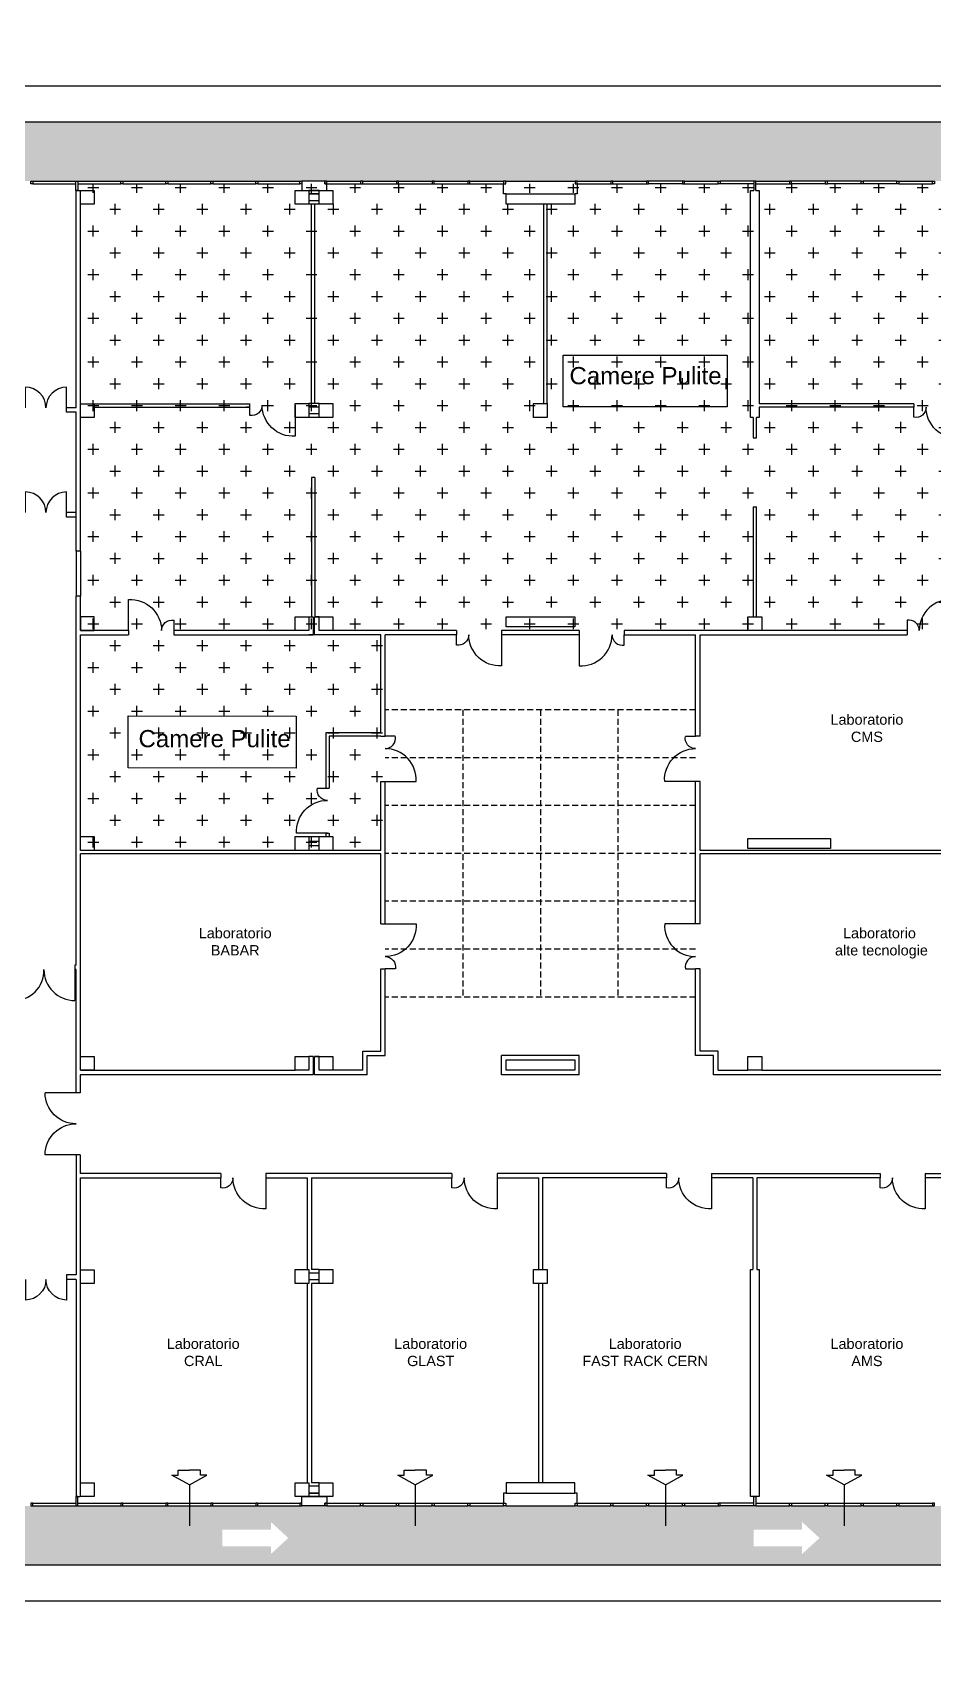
# Model space of a CAD drawing. Header units: millimetres. Extents: x 1226 to 2351, y 468 to 940.
# Drawn here: x 1615.6 to 1877.8, y 467.9 to 939.9 of the extents above; entities that cross this region are included whole.
import ezdxf

# ---------------------------------------------------------------- set-up
doc = ezdxf.new("R2010")
doc.units = ezdxf.units.MM
doc.linetypes.add('CONTINUA', pattern=[0])
doc.linetypes.add('HIDDEN', pattern=[0.375, 0.25, -0.125])
for name, color, linetype in [('PROIEZIONI', 4, 'CONTINUA'), ('RETINI', 8, 'Continuous'), ('SEZIONI', 7, 'Continuous'), ('TESTO', 7, 'Continuous')]:
    doc.layers.add(name, color=color, linetype=linetype)
doc.styles.add('Arial', font='Arial.ttf')

# ---------------------------------------------------------------- blocks, each defined once
blk = doc.blocks.new('PORTA9030')
at = {"ltscale": 0.5}
for p, q in [((29.4, 131.3), (0, 131.3)), ((0, 0), (89.8, 0))]:
    blk.add_line(p, q, dxfattribs=at)
for centre, radius, start, end in [((0, 125.6), 30, 270, 10.8434), ((0, 5.6), 90, 356.4047, 90)]:
    blk.add_arc(centre, radius, start, end, dxfattribs=at)
blk = doc.blocks.new('ED003', base_point=(0.838, 5.982))
for p, q in [((0.838, 5.982), (0.838, 6.482)), ((1.838, 5.982), (1.838, 6.482))]:
    blk.add_line(p, q)
for centre, start, end in [((0.838, 5.982), 0, 90), ((1.838, 5.982), 90, 180)]:
    blk.add_arc(centre, 0.5, start, end)
blk = doc.blocks.new('ED012', base_point=(10.392, 7.794))
for p, q in [((10.391, 8.081), (9.881, 7.803)), ((10.391, 8.081), (10.901, 7.803)), ((9.881, 7.803), (10.068, 7.803)), ((10.068, 7.803), (10.068, 7.657)), ((10.068, 7.657), (10.391, 7.657)), ((10.714, 7.657), (10.391, 7.657)), ((10.901, 7.803), (10.714, 7.803)), ((10.714, 7.803), (10.714, 7.657))]:
    blk.add_line(p, q)

msp = doc.modelspace()

# ---------------------------------------------------------------- hatches: boundary and pattern name
at = {"layer": 'RETINI'}
h = msp.add_hatch(dxfattribs=at)
h.set_pattern_fill('AR-HBONE', color=256, scale=0.05)
h.set_pattern_definition([(45, (-292328.8126, 420394.8556), (7e-16, 7.184204897), [15.24, -5.08]), (135, (-292325.2205, 420398.4477), (7e-16, 7.184204897), [15.24, -5.08])])
h.paths.add_polyline_path([(2295.57, 907.54), (2296.58, 907.54), (2296.58, 908.85), (2298.53, 905.28), (2298.53, 913.89), (2320.53, 913.89), (2333.5, 896.66), (2334.02, 896.66), (2334.02, 893.9), (2334.02, 889.9), (2334.02, 517.89), (2334.02, 513.89), (2334.02, 511.12), (2331.53, 511.12), (2331.53, 508.51), (2320.53, 493.89), (2322.03, 493.89), (2331.53, 506.51), (2331.53, 493.89), (2320.53, 493.89), (2298.53, 493.89), (2298.53, 502.51), (2296.58, 498.94), (2296.58, 500.24), (2295.57, 500.24), (2295.57, 502.51), (2295.57, 504.77), (2295.59, 511.12), (2290.72, 511.12), (2290.12, 511.12), (2280.32, 511.12), (2279.72, 511.12), (2269.92, 511.12), (2269.32, 511.12), (2259.52, 511.12), (2258.92, 511.12), (2249.12, 511.12), (2248.52, 511.12), (2238.72, 511.12), (2238.12, 511.12), (2228.32, 511.12), (2227.72, 511.12), (2217.92, 511.12), (2217.32, 511.12), (2207.22, 511.12), (2207.22, 511.12), (2200.22, 511.12), (2199.62, 511.12), (2187.43, 511.12), (2186.83, 511.12), (2174.34, 511.12), (2173.74, 511.12), (2161.25, 511.12), (2160.65, 511.12), (2148.16, 511.12), (2148.16, 511.09), (2147.56, 511.09), (2135.07, 511.12), (2134.47, 511.12), (2121.98, 511.12), (2121.38, 511.12), (2108.89, 511.12), (2108.29, 511.12), (2095.8, 511.12), (2095.2, 511.12), (2083.02, 511.12), (2082.42, 511.12), (2075.72, 511.12), (2075.72, 511.12), (2075.12, 511.12), (2065.32, 511.12), (2064.72, 511.12), (2054.92, 511.12), (2054.32, 511.12), (2044.52, 511.12), (2043.92, 511.12), (2034.12, 511.12), (2033.52, 511.12), (2023.72, 511.12), (2023.12, 511.12), (2002.92, 511.12), (2002.32, 511.12), (1992.52, 511.12), (1991.92, 511.12), (1982.12, 511.12), (1981.52, 511.12), (1971.72, 511.12), (1971.12, 511.12), (1961.32, 511.12), (1960.72, 511.12), (1950.92, 511.12), (1950.32, 511.12), (1940.52, 511.12), (1939.92, 511.12), (1930.12, 511.12), (1929.52, 511.12), (1919.72, 511.12), (1919.12, 511.12), (1909.32, 511.12), (1908.72, 511.12), (1898.92, 511.12), (1898.32, 511.12), (1888.52, 511.12), (1887.92, 511.12), (1878.12, 511.12), (1877.52, 511.12), (1867.72, 511.12), (1867.12, 511.12), (1857.32, 511.12), (1856.72, 511.12), (1846.92, 511.12), (1846.32, 511.12), (1836.52, 511.12), (1835.92, 511.12), (1826.12, 511.12), (1825.52, 511.12), (1815.72, 511.12), (1815.12, 511.12), (1805.32, 511.12), (1804.72, 511.12), (1794.92, 511.12), (1794.32, 511.12), (1784.52, 511.12), (1783.92, 511.12), (1774.12, 511.12), (1773.52, 511.12), (1753.32, 511.12), (1752.72, 511.12), (1742.92, 511.12), (1742.32, 511.12), (1732.52, 511.12), (1731.92, 511.12), (1722.12, 511.12), (1721.52, 511.12), (1711.72, 511.12), (1711.12, 511.12), (1701.32, 511.12), (1700.72, 511.12), (1700.72, 511.12), (1693.42, 511.12), (1693.42, 511.12), (1681.23, 511.12), (1680.63, 511.12), (1668.14, 511.12), (1667.54, 511.12), (1655.05, 511.12), (1654.45, 511.12), (1641.96, 511.12), (1641.36, 511.12), (1628.87, 511.12), (1628.27, 511.12), (1615.78, 511.12), (1615.18, 511.12), (1602.69, 511.12), (1602.09, 511.12), (1589.6, 511.12), (1589, 511.12), (1576.82, 511.12), (1576.22, 511.12), (1569.22, 511.12), (1568.62, 511.12), (1559.12, 511.12), (1558.52, 511.12), (1548.72, 511.12), (1548.12, 511.12), (1538.32, 511.12), (1536.62, 511.12), (1536.62, 493.89), (2280.53, 493.89), (2280.53, 478.39), (2340.53, 478.39), (2340.53, 929.39), (2280.53, 929.39), (2280.53, 913.89), (1460.82, 913.89), (1236.22, 913.89), (1236.22, 493.89), (1460.82, 493.89), (1536.62, 493.89), (1536.62, 511.12), (1527.92, 511.12), (1527.32, 511.12), (1517.52, 511.12), (1516.92, 511.12), (1510.62, 511.12), (1508.82, 511.12), (1504.82, 511.12), (1478.3, 511.12), (1253.31, 511.12), (1253.31, 896.66), (1478.32, 896.66), (1508.82, 896.66), (1510.62, 896.66), (1516.92, 896.66), (1517.52, 896.66), (1527.32, 896.66), (1527.92, 896.66), (1537.72, 896.66), (1538.32, 896.66), (1548.12, 896.66), (1548.72, 896.66), (1558.52, 896.66), (1559.12, 896.66), (1568.62, 896.66), (1569.22, 896.66), (1576.22, 896.66), (1576.82, 896.66), (1589, 896.66), (1589.6, 896.66), (1602.09, 896.66), (1602.69, 896.66), (1615.18, 896.66), (1615.78, 896.66), (1628.27, 896.66), (1628.87, 896.66), (1641.36, 896.66), (1641.96, 896.66), (1654.45, 896.66), (1655.05, 896.66), (1667.54, 896.66), (1668.14, 896.66), (1680.63, 896.66), (1681.23, 896.66), (1693.42, 896.66), (1694.02, 896.66), (1700.72, 896.66), (1700.72, 896.66), (1701.32, 896.66), (1711.12, 896.66), (1711.72, 896.66), (1721.52, 896.66), (1722.12, 896.66), (1731.92, 896.66), (1732.52, 896.66), (1742.32, 896.66), (1742.92, 896.66), (1752.72, 896.66), (1753.32, 896.66), (1773.52, 896.66), (1774.12, 896.66), (1783.92, 896.66), (1784.52, 896.66), (1794.32, 896.66), (1794.92, 896.66), (1804.72, 896.66), (1805.32, 896.66), (1815.12, 896.66), (1815.72, 896.66), (1825.52, 896.66), (1826.12, 896.66), (1835.92, 896.66), (1836.52, 896.66), (1846.32, 896.66), (1846.92, 896.66), (1856.72, 896.66), (1857.32, 896.66), (1867.12, 896.66), (1867.72, 896.66), (1877.52, 896.66), (1878.12, 896.66), (1887.92, 896.66), (1888.52, 896.66), (1898.32, 896.66), (1898.92, 896.66), (1908.72, 896.66), (1909.32, 896.66), (1919.12, 896.66), (1919.72, 896.66), (1929.52, 896.66), (1930.12, 896.66), (1939.92, 896.66), (1940.52, 896.66), (1950.32, 896.66), (1950.92, 896.66), (1960.72, 896.66), (1961.32, 896.66), (1971.12, 896.66), (1971.72, 896.66), (1981.52, 896.66), (1982.12, 896.66), (1991.92, 896.66), (1992.52, 896.66), (2002.32, 896.66), (2002.92, 896.66), (2023.12, 896.66), (2023.72, 896.66), (2033.52, 896.66), (2034.12, 896.66), (2043.92, 896.66), (2044.52, 896.66), (2054.32, 896.66), (2054.92, 896.66), (2064.72, 896.66), (2065.32, 896.66), (2075.12, 896.66), (2075.72, 896.66), (2082.42, 896.66), (2083.02, 896.66), (2095.2, 896.66), (2095.8, 896.66), (2108.29, 896.66), (2108.89, 896.66), (2121.38, 896.66), (2121.98, 896.66), (2134.47, 896.66), (2135.07, 896.66), (2147.52, 896.66), (2148.12, 896.66), (2160.65, 896.66), (2161.25, 896.66), (2173.74, 896.66), (2174.34, 896.66), (2186.83, 896.66), (2187.43, 896.66), (2199.62, 896.66), (2200.22, 896.66), (2207.22, 896.66), (2207.22, 896.67), (2207.82, 896.67), (2217.32, 896.66), (2217.92, 896.66), (2227.72, 896.66), (2228.32, 896.66), (2238.12, 896.66), (2238.72, 896.66), (2248.52, 896.66), (2249.12, 896.66), (2258.92, 896.66), (2259.52, 896.66), (2269.32, 896.66), (2269.92, 896.66), (2279.72, 896.66), (2280.32, 896.66), (2290.12, 896.66), (2290.72, 896.66), (2295.62, 896.66), (2295.62, 902.45), (2295.61, 903.02), (2295.57, 903.02), (2295.57, 905.28)])
h.paths.add_polyline_path([(1670.92, 504.24), (1685.01, 504.24), (1685.01, 506.46), (1690.07, 501.81), (1685.01, 497.15), (1685.01, 499.38), (1670.92, 499.38)], flags=16)
h.paths.add_polyline_path([(1825.48, 504.24), (1839.56, 504.24), (1839.56, 506.46), (1844.63, 501.81), (1839.56, 497.15), (1839.56, 499.38), (1825.48, 499.38)], flags=16)
h.paths.add_polyline_path([(2178.37, 504.24), (2192.46, 504.24), (2192.46, 506.46), (2197.52, 501.81), (2192.46, 497.15), (2192.46, 499.38), (2178.37, 499.38)], flags=16)
at = {"layer": 'RETINI', "ltscale": 0.5}
h = msp.add_hatch(dxfattribs=at)
h.set_pattern_fill('CROSS', color=256, style=0)
h.set_pattern_definition([(0, (-292328.8126, 420394.8556), (6.35, 6.35), [3.175, -9.525]), (90, (-292327.225, 420393.268), (-6.35, 6.35), [3.175, -9.525])])
h.paths.add_polyline_path([(1629.62, 700.89), (1629.62, 895.86), (2002.32, 895.86), (2002.32, 892.9), (2003.02, 892.9), (2003.02, 889.9), (2012.62, 889.9), (2012.62, 765.89), (1718.27, 765.89), (1718.27, 700.89)])

# ---------------------------------------------------------------- linework, layer by layer
at = {"layer": 'PROIEZIONI', "ltscale": 0.5}
for p, q in [((1615.78, 896.66), (1628.27, 896.66)), ((1615.78, 895.86), (1628.27, 895.86)), ((1628.87, 896.66), (1641.36, 896.66)), ((1628.87, 895.86), (1641.36, 895.86)), ((1641.96, 896.66), (1654.45, 896.66)), ((1641.96, 895.86), (1654.45, 895.86)), ((1655.05, 896.66), (1667.54, 896.66)), ((1655.05, 895.86), (1667.54, 895.86)), ((1668.14, 896.66), (1680.63, 896.66)), ((1668.14, 895.86), (1680.63, 895.86)), ((1681.23, 896.66), (1693.42, 896.66)), ((1681.23, 895.86), (1693.42, 895.86)), ((1701.32, 896.66), (1711.12, 896.66)), ((1701.32, 895.86), (1711.12, 895.86)), ((1711.72, 896.66), (1721.52, 896.66)), ((1711.72, 895.86), (1721.52, 895.86)), ((1722.12, 896.66), (1731.92, 896.66)), ((1722.12, 895.86), (1731.92, 895.86)), ((1732.52, 896.66), (1742.32, 896.66)), ((1732.52, 895.86), (1742.32, 895.86)), ((1742.92, 896.66), (1752.72, 896.66)), ((1742.92, 895.86), (1752.72, 895.86)), ((1774.12, 896.66), (1783.92, 896.66)), ((1774.12, 895.86), (1783.92, 895.86)), ((1784.52, 896.66), (1794.32, 896.66)), ((1784.52, 895.86), (1794.32, 895.86)), ((1804.72, 896.66), (1794.92, 896.66)), ((1804.72, 895.86), (1794.92, 895.86)), ((1805.32, 896.66), (1815.12, 896.66)), ((1805.32, 895.86), (1815.12, 895.86)), ((1825.52, 896.66), (1815.72, 896.66)), ((1825.52, 895.86), (1815.72, 895.86)), ((1826.12, 896.66), (1835.92, 896.66)), ((1826.12, 895.86), (1835.92, 895.86)), ((1846.32, 896.66), (1836.52, 896.66)), ((1846.32, 895.86), (1836.52, 895.86)), ((1856.72, 896.66), (1846.92, 896.66)), ((1856.72, 895.86), (1846.92, 895.86)), ((1867.12, 896.66), (1857.32, 896.66)), ((1867.12, 895.86), (1857.32, 895.86)), ((1867.72, 896.66), (1877.52, 896.66)), ((1867.72, 895.86), (1877.52, 895.86)), ((1627.97, 667.19), (1627.97, 658.19)), ((1661.29, 517.32), (1661.29, 505.34)), ((1727.02, 517.32), (1727.02, 505.34)), ((1799.82, 517.32), (1799.82, 505.34)), ((1851.82, 517.32), (1851.82, 505.34)), ((1615.78, 511.92), (1628.27, 511.92)), ((1615.78, 511.12), (1628.27, 511.12)), ((1628.87, 511.92), (1641.36, 511.92)), ((1628.87, 511.12), (1641.36, 511.12)), ((1641.96, 511.92), (1654.45, 511.92)), ((1641.96, 511.12), (1654.45, 511.12)), ((1655.05, 511.92), (1667.54, 511.92)), ((1655.05, 511.12), (1667.54, 511.12)), ((1668.14, 511.92), (1680.63, 511.92)), ((1668.14, 511.12), (1680.63, 511.12)), ((1681.23, 511.92), (1693.42, 511.92)), ((1681.23, 511.12), (1693.42, 511.12)), ((1701.32, 511.92), (1711.12, 511.92)), ((1701.32, 511.12), (1711.12, 511.12)), ((1711.72, 511.92), (1721.52, 511.92)), ((1711.72, 511.12), (1721.52, 511.12)), ((1722.12, 511.92), (1731.92, 511.92)), ((1722.12, 511.12), (1731.92, 511.12)), ((1732.52, 511.92), (1742.32, 511.92)), ((1732.52, 511.12), (1742.32, 511.12)), ((1742.92, 511.92), (1752.72, 511.92)), ((1742.92, 511.12), (1752.72, 511.12)), ((1774.12, 511.92), (1783.92, 511.92)), ((1774.12, 511.12), (1783.92, 511.12)), ((1784.52, 511.92), (1794.32, 511.92)), ((1784.52, 511.12), (1794.32, 511.12)), ((1794.92, 511.92), (1804.72, 511.92)), ((1794.92, 511.12), (1804.72, 511.12)), ((1805.32, 511.92), (1815.12, 511.92)), ((1805.32, 511.12), (1815.12, 511.12)), ((1825.52, 511.92), (1815.72, 511.92)), ((1825.52, 511.12), (1815.72, 511.12)), ((1826.12, 511.92), (1835.92, 511.92)), ((1826.12, 511.12), (1835.92, 511.12)), ((1836.52, 511.92), (1846.32, 511.92)), ((1836.52, 511.12), (1846.32, 511.12)), ((1846.92, 511.92), (1856.72, 511.92)), ((1846.92, 511.12), (1856.72, 511.12)), ((1857.32, 511.92), (1867.12, 511.92)), ((1857.32, 511.12), (1867.12, 511.12)), ((1867.72, 511.92), (1877.52, 511.92)), ((1867.72, 511.12), (1877.52, 511.12))]:
    msp.add_line(p, q, dxfattribs=at)
at = {"layer": 'PROIEZIONI'}
for p, q in [((1628.32, 788.98), (1628.32, 775.89)), ((1629.62, 788.98), (1629.62, 775.89))]:
    msp.add_line(p, q, dxfattribs=at)
at = {"layer": 'PROIEZIONI', "color": 143, "linetype": 'HIDDEN', "ltscale": 7}
for p, q in [((1808.57, 742.78), (1718.27, 742.78)), ((1740.84, 742.78), (1740.84, 659.21)), ((1763.42, 742.78), (1763.42, 659.21)), ((1785.99, 742.78), (1785.99, 659.21)), ((1808.57, 728.85), (1718.27, 728.85)), ((1808.57, 714.92), (1718.27, 714.92)), ((1808.57, 700.99), (1718.27, 700.99)), ((1808.57, 687.07), (1718.27, 687.07)), ((1808.57, 673.14), (1718.27, 673.14)), ((1808.57, 659.21), (1718.27, 659.21))]:
    msp.add_line(p, q, dxfattribs=at)
at = {"layer": 'PROIEZIONI', "ltscale": 0.5}
for points in [[(1700.72, 896.66), (1700.72, 895.86), (1701.32, 895.86), (1701.32, 896.66)], [(1773.52, 896.66), (1773.52, 895.86), (1774.12, 895.86), (1774.12, 896.66)]]:
    msp.add_lwpolyline(points, close=True, dxfattribs=at)
for centre, radius, start, end in [((1610.27, 666.9), 8.7, 268.0249, 1.8628), ((1627.96, 667.18), 8.99, 180, 270.0484)]:
    msp.add_arc(centre, radius, start, end, dxfattribs=at)
at = {"layer": 'SEZIONI', "ltscale": 0.5}
for p, q in [((1628.32, 830.66), (1628.32, 893.9)), ((1628.32, 893.9), (1629.62, 893.9)), ((1629.62, 788.98), (1629.62, 893.9)), ((1699.02, 893.9), (1696.02, 893.9)), ((1696.02, 893.9), (1699.02, 893.9)), ((1699.02, 893.9), (1696.02, 893.9)), ((1699.02, 892.9), (1696.02, 892.9)), ((1696.02, 892.9), (1699.02, 892.9)), ((1699.02, 892.9), (1696.02, 892.9)), ((1699.02, 890.9), (1696.02, 890.9)), ((1699.02, 889.9), (1696.02, 889.9)), ((1699.02, 831.89), (1696.02, 831.89)), ((1699.02, 830.89), (1696.02, 830.89)), ((1872.09, 831.86), (1872.09, 830.86)), ((1628.32, 830.66), (1625.56, 830.66)), ((1625.56, 829.36), (1625.56, 830.66)), ((1628.32, 829.36), (1625.56, 829.36)), ((1628.32, 788.98), (1628.32, 829.36)), ((1699.02, 828.89), (1696.02, 828.89)), ((1699.02, 827.89), (1696.02, 827.89)), ((1697.82, 810.39), (1696.82, 810.39)), ((1628.32, 800.19), (1625.56, 800.19)), ((1625.56, 798.89), (1625.56, 800.19)), ((1628.32, 798.89), (1625.56, 798.89)), ((1629.62, 788.98), (1628.32, 788.98)), ((1628.32, 668.49), (1628.32, 775.89)), ((1629.62, 775.89), (1628.32, 775.89)), ((1629.62, 765.89), (1629.62, 775.89)), ((1696.02, 769.89), (1697.32, 769.89)), ((1697.32, 769.89), (1697.32, 764.59)), ((1699.02, 769.89), (1697.72, 769.89)), ((1697.72, 764.59), (1697.72, 769.89)), ((1697.91, 769.89), (1699.21, 769.89)), ((1643.62, 765.89), (1629.62, 765.89)), ((1643.62, 765.89), (1643.62, 764.59)), ((1692.02, 765.89), (1656.74, 765.89)), ((1656.74, 765.89), (1656.74, 764.59)), ((1739, 765.89), (1703.02, 765.89)), ((1739, 765.89), (1739, 764.59)), ((1752.13, 765.89), (1752.13, 764.59)), ((1774.7, 765.89), (1752.13, 765.89)), ((1774.7, 765.89), (1774.7, 764.59)), ((1870.09, 765.89), (1787.83, 765.89)), ((1787.83, 765.89), (1787.83, 764.59)), ((1870.09, 765.89), (1870.09, 764.59)), ((1629.62, 701.89), (1629.62, 764.59)), ((1629.62, 764.59), (1643.62, 764.59)), ((1656.74, 764.59), (1697.32, 764.59)), ((1699.02, 764.59), (1696.02, 764.59)), ((1704.32, 764.59), (1697.72, 764.59)), ((1716.97, 764.59), (1697.91, 764.59)), ((1716.97, 736.08), (1716.97, 764.59)), ((1739, 764.59), (1718.27, 764.59)), ((1718.27, 735.08), (1718.27, 764.59)), ((1774.7, 764.59), (1752.13, 764.59)), ((1787.83, 764.59), (1808.57, 764.59)), ((1808.57, 735.08), (1808.57, 764.59)), ((1809.87, 735.08), (1809.87, 764.59)), ((1809.87, 764.59), (1870.09, 764.59)), ((1716.97, 735.08), (1718.27, 735.08)), ((1809.87, 735.08), (1808.57, 735.08)), ((1716.96, 721.95), (1718.27, 721.95)), ((1716.97, 701.89), (1716.97, 721.95)), ((1718.27, 680.53), (1718.27, 721.95)), ((1808.57, 680.53), (1808.57, 721.95)), ((1809.87, 721.95), (1808.57, 721.95)), ((1809.87, 701.89), (1809.87, 721.95)), ((1696.02, 705.89), (1699.02, 705.89)), ((1696.02, 704.59), (1699.02, 704.59)), ((1700.97, 706.89), (1701.97, 706.89)), ((1716.97, 701.89), (1629.62, 701.89)), ((1716.97, 700.89), (1629.62, 700.89)), ((1629.62, 637.9), (1629.62, 700.89)), ((1699.02, 703.19), (1696.02, 703.19)), ((1699.02, 701.89), (1696.02, 701.89)), ((1716.97, 680.53), (1716.97, 700.89)), ((1966.57, 701.89), (1809.87, 701.89)), ((1809.87, 680.53), (1809.87, 700.89)), ((1887.72, 700.89), (1809.87, 700.89)), ((1716.97, 680.53), (1718.27, 680.53)), ((1809.87, 680.53), (1808.57, 680.53)), ((1627.97, 668.49), (1627.97, 667.19)), ((1628.32, 668.49), (1627.97, 668.49)), ((1628.32, 667.19), (1627.97, 667.19)), ((1628.32, 631.33), (1628.32, 667.19)), ((1716.97, 667.4), (1718.27, 667.4)), ((1716.97, 643.5), (1716.97, 667.4)), ((1718.27, 642.2), (1718.27, 667.4)), ((1809.87, 667.4), (1808.57, 667.4)), ((1808.57, 642.2), (1808.57, 667.4)), ((1809.87, 643.5), (1809.87, 667.4)), ((1711.72, 637.9), (1711.72, 643.5)), ((1711.72, 643.5), (1716.97, 643.5)), ((1713.02, 636.6), (1713.02, 642.2)), ((1713.02, 642.2), (1718.27, 642.2)), ((1752.12, 636.6), (1752.12, 642.2)), ((1774.72, 642.2), (1752.12, 642.2)), ((1774.72, 636.6), (1774.72, 642.2)), ((1813.82, 642.2), (1808.57, 642.2)), ((1815.12, 643.5), (1809.87, 643.5)), ((1813.82, 636.6), (1813.82, 642.2)), ((1815.12, 637.9), (1815.12, 643.5)), ((1629.62, 637.9), (1692.02, 637.9)), ((1697.32, 641.9), (1696.02, 641.9)), ((1697.32, 641.9), (1697.32, 636.6)), ((1697.72, 636.6), (1697.72, 641.9)), ((1699.02, 641.9), (1697.72, 641.9)), ((1697.91, 641.9), (1699.02, 641.9)), ((1711.72, 637.9), (1703.02, 637.9)), ((1815.12, 637.9), (1823.82, 637.9)), ((1827.82, 637.9), (1886.22, 637.9)), ((1697.32, 636.6), (1629.52, 636.6)), ((1629.52, 636.6), (1629.52, 631.33)), ((1704.32, 636.6), (1697.72, 636.6)), ((1713.02, 636.6), (1697.91, 636.6)), ((1774.72, 636.6), (1752.12, 636.6)), ((1962.62, 636.6), (1813.82, 636.6)), ((1629.52, 631.33), (1628.32, 631.33)), ((1628.32, 613.33), (1628.32, 578.36)), ((1629.52, 613.33), (1628.32, 613.33)), ((1629.52, 613.33), (1629.52, 607.9)), ((1670.39, 607.9), (1629.52, 607.9)), ((1629.52, 606.6), (1629.52, 513.89)), ((1629.52, 606.6), (1670.39, 606.6)), ((1629.52, 606.6), (1629.52, 577.06)), ((1670.39, 607.9), (1670.39, 606.6)), ((1683.52, 607.9), (1683.52, 606.6)), ((1737.69, 607.9), (1683.52, 607.9)), ((1683.52, 606.6), (1695.52, 606.6)), ((1695.52, 606.6), (1695.52, 579.89)), ((1696.82, 606.6), (1737.69, 606.6)), ((1696.82, 606.6), (1696.82, 579.89)), ((1737.69, 607.9), (1737.69, 606.6)), ((1800.09, 607.9), (1750.82, 607.9)), ((1750.82, 607.9), (1750.82, 606.6)), ((1750.82, 606.6), (1762.82, 606.6)), ((1762.82, 606.6), (1762.82, 579.89)), ((1800.09, 606.6), (1764.02, 606.6)), ((1764.02, 606.6), (1764.02, 579.89)), ((1800.09, 607.9), (1800.09, 606.6)), ((1800.09, 607.9), (1800.09, 606.6)), ((1813.22, 607.9), (1813.22, 606.6)), ((1813.22, 607.9), (1862.27, 607.9)), ((1825.22, 606.6), (1813.22, 606.6)), ((1825.22, 606.6), (1825.22, 579.89)), ((1862.27, 606.6), (1826.42, 606.6)), ((1826.42, 606.6), (1826.42, 579.89)), ((1862.27, 607.9), (1862.27, 606.6)), ((1875.4, 607.9), (1875.4, 606.6)), ((1875.4, 607.9), (1888.22, 607.9)), ((1887.62, 606.6), (1875.4, 606.6)), ((1628.32, 578.36), (1625.56, 578.36)), ((1625.56, 578.36), (1625.56, 577.06)), ((1628.32, 577.06), (1625.56, 577.06)), ((1628.32, 577.06), (1628.32, 513.89)), ((1695.52, 575.89), (1695.52, 517.89)), ((1699.02, 578.89), (1696.02, 578.89)), ((1699.02, 576.89), (1696.02, 576.89)), ((1699.02, 579.89), (1696.82, 579.89)), ((1696.82, 575.89), (1696.82, 517.89)), ((1699.02, 575.89), (1696.82, 575.89)), ((1762.82, 575.89), (1762.82, 517.89)), ((1764.02, 575.89), (1764.02, 517.89)), ((1629.52, 574.89), (1629.52, 514.4)), ((1699.02, 516.89), (1696.02, 516.89)), ((1699.02, 514.89), (1696.02, 514.89)), ((1696.02, 514.89), (1699.02, 514.89)), ((1699.02, 514.89), (1696.02, 514.89)), ((1699.02, 517.89), (1696.82, 517.89)), ((1628.32, 513.89), (1629.52, 513.89)), ((1699.02, 513.89), (1696.02, 513.89)), ((1696.02, 513.89), (1699.02, 513.89)), ((1699.02, 513.89), (1696.02, 513.89))]:
    msp.add_line(p, q, dxfattribs=at)
at = {"layer": 'SEZIONI'}
for p, q in [((1696.82, 831.89), (1696.82, 889.9)), ((1697.82, 831.89), (1697.82, 889.9)), ((1764.42, 831.89), (1764.42, 889.9)), ((1765.42, 831.89), (1765.42, 889.9)), ((1633.61, 831.86), (1678.89, 831.87)), ((1633.62, 830.86), (1678.89, 830.87)), ((1678.89, 830.89), (1677.89, 830.89)), ((1678.89, 830.89), (1678.89, 831.89)), ((1692.02, 830.89), (1692.02, 831.89)), ((1692.02, 831.39), (1692.02, 831.89)), ((1872.09, 831.86), (1827.07, 831.86)), ((1872.09, 830.86), (1827.07, 830.86)), ((1825.32, 827.89), (1825.32, 821.89)), ((1826.32, 821.89), (1826.32, 827.89)), ((1825.32, 821.89), (1826.32, 821.89)), ((1696.82, 810.39), (1696.82, 769.89)), ((1697.82, 810.39), (1697.82, 769.89)), ((1825.32, 801.89), (1825.32, 769.89)), ((1825.32, 801.89), (1826.32, 801.89)), ((1826.32, 769.89), (1826.32, 801.89)), ((1716.97, 736.08), (1700.97, 736.08)), ((1700.97, 736.08), (1700.97, 720.08)), ((1716.97, 735.08), (1701.97, 735.08)), ((1701.97, 735.08), (1701.97, 720.02)), ((1701.47, 720.02), (1701.97, 720.02)), ((1700.97, 706.89), (1701.97, 706.89)), ((1700.97, 706.89), (1700.97, 705.89)), ((1701.47, 706.89), (1701.97, 706.89)), ((1701.97, 706.89), (1701.97, 705.89))]:
    msp.add_line(p, q, dxfattribs=at)
at = {"layer": 'SEZIONI', "ltscale": 0.5}
for points in [[(1468.72, 924.39), (2270.03, 924.39), (2270.03, 939.89), (2351.03, 939.89), (2351.03, 467.89), (2270.03, 467.89), (2270.03, 483.39), (1468.72, 483.39)], [(1460.82, 913.89), (2280.53, 913.89), (2280.53, 929.39), (2340.53, 929.39), (2340.53, 478.39), (2280.53, 478.39), (2280.53, 493.89), (1460.82, 493.89)], [(1825.32, 827.89), (1824.57, 827.89), (1824.57, 893.9), (1825.52, 893.9)], [(1826.12, 893.9), (1826.12, 896.66), (1825.52, 896.66), (1825.52, 893.9)], [(1826.12, 893.9), (1827.07, 893.9), (1827.07, 831.86)], [(1827.07, 830.86), (1827.07, 827.89), (1826.32, 827.89)], [(1826.42, 579.89), (1827.07, 579.89), (1827.06, 513.86), (1824.56, 513.86), (1824.57, 579.89), (1825.22, 579.89)]]:
    msp.add_lwpolyline(points, dxfattribs=at)
for points in [[(1615.18, 895.86), (1615.18, 896.66), (1615.78, 896.66), (1615.78, 895.86)], [(1628.27, 893.9), (1628.27, 896.66), (1628.87, 896.66), (1628.87, 893.9)], [(1629.62, 889.9), (1629.62, 893.9), (1633.62, 893.9), (1633.62, 889.9)], [(1641.36, 895.86), (1641.36, 896.66), (1641.96, 896.66), (1641.96, 895.86)], [(1654.45, 895.86), (1654.45, 896.66), (1655.05, 896.66), (1655.05, 895.86)], [(1667.54, 895.86), (1667.54, 896.66), (1668.14, 896.66), (1668.14, 895.86)], [(1680.63, 895.86), (1680.63, 896.66), (1681.23, 896.66), (1681.23, 895.86)], [(1692.02, 889.9), (1692.02, 893.9), (1696.02, 893.9), (1696.02, 889.9)], [(1693.42, 895.86), (1693.42, 896.66), (1694.02, 896.66), (1694.02, 895.86)], [(1701.32, 893.86), (1701.32, 895.86), (1700.72, 895.86), (1700.72, 896.66), (1694.02, 896.66), (1694.02, 893.87)], [(1699.02, 889.9), (1699.02, 893.9), (1703.02, 893.9), (1703.02, 889.9)], [(1711.12, 896.66), (1711.12, 895.86), (1711.72, 895.86), (1711.72, 896.66)], [(1721.52, 896.66), (1721.52, 895.86), (1722.12, 895.86), (1722.12, 896.66)], [(1731.92, 896.66), (1731.92, 895.86), (1732.52, 895.86), (1732.52, 896.66)], [(1742.32, 896.66), (1742.32, 895.86), (1742.92, 895.86), (1742.92, 896.66)], [(1752.72, 896.66), (1752.72, 895.86), (1753.32, 895.86), (1753.32, 896.66)], [(1773.52, 896.66), (1773.52, 895.86), (1774.12, 895.86), (1774.12, 892.9), (1773.42, 892.9), (1773.42, 889.9), (1753.42, 889.9), (1753.42, 892.9), (1752.72, 892.9), (1752.72, 895.86), (1753.32, 895.86), (1753.32, 896.66)], [(1753.42, 889.9), (1753.42, 892.9), (1773.42, 892.9), (1773.42, 889.9)], [(1783.92, 896.66), (1783.92, 895.86), (1784.52, 895.86), (1784.52, 896.66)], [(1794.32, 896.66), (1794.32, 895.86), (1794.92, 895.86), (1794.92, 896.66)], [(1804.72, 896.66), (1804.72, 895.86), (1805.32, 895.86), (1805.32, 896.66)], [(1815.72, 896.66), (1815.72, 895.86), (1815.12, 895.86), (1815.12, 896.66)], [(1835.92, 896.66), (1835.92, 895.86), (1836.52, 895.86), (1836.52, 896.66)], [(1846.32, 896.66), (1846.32, 895.86), (1846.92, 895.86), (1846.92, 896.66)], [(1857.32, 896.66), (1857.32, 895.86), (1856.72, 895.86), (1856.72, 896.66)], [(1867.72, 896.66), (1867.72, 895.86), (1867.12, 895.86), (1867.12, 896.66)], [(1878.12, 896.66), (1878.12, 895.86), (1877.52, 895.86), (1877.52, 896.66)], [(1629.61, 827.86), (1629.61, 831.86), (1633.61, 831.86), (1633.61, 827.86)], [(1692.02, 827.89), (1692.02, 831.89), (1696.02, 831.89), (1696.02, 827.89)], [(1699.02, 827.89), (1699.02, 831.89), (1703.02, 831.89), (1703.02, 827.89)], [(1761.42, 827.89), (1761.42, 831.89), (1765.42, 831.89), (1765.42, 827.89)], [(1629.62, 769.89), (1629.62, 765.89), (1633.62, 765.89), (1633.62, 769.89)], [(1692.02, 765.89), (1692.02, 769.89), (1696.02, 769.89), (1696.02, 765.89)], [(1699.02, 765.89), (1699.02, 769.89), (1703.02, 769.89), (1703.02, 765.89)], [(1753.42, 766.89), (1753.42, 769.89), (1773.42, 769.89), (1773.42, 766.89)], [(1823.82, 765.89), (1823.82, 769.89), (1827.82, 769.89), (1827.82, 765.89)], [(1629.62, 701.89), (1629.62, 705.89), (1633.62, 705.89), (1633.62, 701.89)], [(1629.62, 701.89), (1629.62, 705.89), (1633.62, 705.89), (1633.62, 701.89)], [(1692.02, 701.89), (1692.02, 705.89), (1696.02, 705.89), (1696.02, 701.89)], [(1699.02, 701.89), (1699.02, 705.89), (1703.02, 705.89), (1703.02, 701.89)], [(1823.82, 702.39), (1823.82, 705.39), (1847.82, 705.39), (1847.82, 702.39)], [(1629.62, 637.9), (1629.62, 641.9), (1633.62, 641.9), (1633.62, 637.9)], [(1692.02, 637.9), (1692.02, 641.9), (1696.02, 641.9), (1696.02, 637.9)], [(1699.02, 637.9), (1699.02, 641.9), (1703.02, 641.9), (1703.02, 637.9)], [(1753.42, 637.9), (1753.42, 640.9), (1773.42, 640.9), (1773.42, 637.9)], [(1823.82, 637.9), (1823.82, 641.9), (1827.82, 641.9), (1827.82, 637.9)], [(1629.61, 575.86), (1629.61, 579.86), (1633.61, 579.86), (1633.61, 575.86)], [(1692.02, 575.89), (1692.02, 579.89), (1696.02, 579.89), (1696.02, 575.89)], [(1699.02, 575.89), (1699.02, 579.89), (1703.02, 579.89), (1703.02, 575.89)], [(1761.42, 575.89), (1761.42, 579.89), (1765.42, 579.89), (1765.42, 575.89)], [(1629.62, 513.89), (1629.62, 517.89), (1633.62, 517.89), (1633.62, 513.89)], [(1692.02, 513.89), (1692.02, 517.89), (1696.02, 517.89), (1696.02, 513.89)], [(1699.02, 513.89), (1699.02, 517.89), (1703.02, 517.89), (1703.02, 513.89)], [(1773.52, 511.12), (1773.52, 511.92), (1774.12, 511.92), (1774.12, 514.89), (1773.42, 514.89), (1773.42, 517.89), (1753.42, 517.89), (1753.42, 514.89), (1752.72, 514.89), (1752.72, 511.92), (1753.32, 511.92), (1753.32, 511.12)], [(1753.42, 517.89), (1753.42, 514.89), (1773.42, 514.89), (1773.42, 517.89)], [(1615.18, 511.92), (1615.18, 511.12), (1615.78, 511.12), (1615.78, 511.92)], [(1628.27, 513.89), (1628.27, 511.12), (1628.87, 511.12), (1628.87, 513.89)], [(1641.36, 511.92), (1641.36, 511.12), (1641.96, 511.12), (1641.96, 511.92)], [(1654.45, 511.92), (1654.45, 511.12), (1655.05, 511.12), (1655.05, 511.92)], [(1667.54, 511.92), (1667.54, 511.12), (1668.14, 511.12), (1668.14, 511.92)], [(1680.63, 511.92), (1680.63, 511.12), (1681.23, 511.12), (1681.23, 511.92)], [(1693.42, 511.92), (1693.42, 511.12), (1694.02, 511.12), (1694.02, 511.92)], [(1701.32, 513.92), (1701.32, 511.92), (1700.72, 511.92), (1700.72, 511.12), (1694.02, 511.12), (1694.02, 513.92)], [(1700.72, 511.12), (1700.72, 511.92), (1701.32, 511.92), (1701.32, 511.12)], [(1711.12, 511.12), (1711.12, 511.92), (1711.72, 511.92), (1711.72, 511.12)], [(1721.52, 511.12), (1721.52, 511.92), (1722.12, 511.92), (1722.12, 511.12)], [(1731.92, 511.12), (1731.92, 511.92), (1732.52, 511.92), (1732.52, 511.12)], [(1742.32, 511.12), (1742.32, 511.92), (1742.92, 511.92), (1742.92, 511.12)], [(1752.72, 511.12), (1752.72, 511.92), (1753.32, 511.92), (1753.32, 511.12)], [(1773.52, 511.12), (1773.52, 511.92), (1774.12, 511.92), (1774.12, 511.12)], [(1783.92, 511.12), (1783.92, 511.92), (1784.52, 511.92), (1784.52, 511.12)], [(1794.32, 511.12), (1794.32, 511.92), (1794.92, 511.92), (1794.92, 511.12)], [(1804.72, 511.12), (1804.72, 511.92), (1805.32, 511.92), (1805.32, 511.12)], [(1815.72, 511.12), (1815.72, 511.92), (1815.12, 511.92), (1815.12, 511.12)], [(1825.52, 511.12), (1825.52, 513.89), (1826.12, 513.89), (1826.12, 511.12)], [(1835.92, 511.12), (1835.92, 511.92), (1836.52, 511.92), (1836.52, 511.12)], [(1846.32, 511.12), (1846.32, 511.92), (1846.92, 511.92), (1846.92, 511.12)], [(1856.72, 511.12), (1856.72, 511.92), (1857.32, 511.92), (1857.32, 511.12)], [(1867.12, 511.12), (1867.12, 511.92), (1867.72, 511.92), (1867.72, 511.12)], [(1878.12, 511.12), (1878.12, 511.92), (1877.52, 511.92), (1877.52, 511.12)]]:
    msp.add_lwpolyline(points, close=True, dxfattribs=at)
at = {"layer": 'TESTO'}
for points in [[(1770.08, 846.03), (1817.81, 846.03), (1817.81, 830.97), (1770.08, 830.97)], [(1643.52, 741), (1692.39, 740.9), (1692.39, 725.84), (1643.52, 725.94)]]:
    msp.add_lwpolyline(points, close=True, dxfattribs=at)

# ---------------------------------------------------------------- block references
at = {"layer": 'PROIEZIONI', "ltscale": 0.5}
for name, p, xscale, yscale, zscale in [('ED003', (1613.56, 830.66), 12, 12, 12), ('ED003', (1613.56, 800.19), 12, 12, 12), ('PORTA9030', (1718.27, 721.95), 0.1, 0.1, 0.1), ('PORTA9030', (1808.57, 721.95), -0.1, 0.1, 0.1), ('PORTA9030', (1701.47, 706.89), -0.1, 0.1, 0.1)]:
    msp.add_blockref(name, p, dxfattribs=dict(at, xscale=xscale, yscale=yscale, zscale=zscale))
for name, p, xscale, yscale, zscale, rotation in [('PORTA9030', (1692.02, 831.39), -0.1, 0.1, 0.1, 90), ('PORTA9030', (1885.21, 830.86), -0.1, 0.1, 0.1, 90), ('PORTA9030', (1643.62, 765.89), -0.1, 0.1, 0.1, 270), ('PORTA9030', (1883.22, 765.89), 0.1, 0.1, 0.1, 90), ('PORTA9030', (1752.13, 764.59), -0.1, 0.1, 0.1, 90), ('PORTA9030', (1774.7, 764.59), 0.1, 0.1, 0.1, 270), ('PORTA9030', (1718.27, 680.53), -0.1, 0.1, 0.1, 180), ('PORTA9030', (1808.57, 680.53), 0.1, 0.1, 0.1, 180), ('ED003', (1628.32, 631.33), -18, 18, 18, 90), ('PORTA9030', (1683.52, 606.6), -0.1, 0.1, 0.1, 89.9999999999984), ('PORTA9030', (1750.82, 606.6), -0.1, 0.1, 0.1, 89.9999999999984), ('PORTA9030', (1813.22, 606.6), -0.1, 0.1, 0.1, 89.9999999999984), ('PORTA9030', (1875.4, 606.6), -0.1, 0.1, 0.1, 89.9999999999984), ('ED003', (1613.56, 577.06), -12, 12, 12, 180)]:
    msp.add_blockref(name, p, dxfattribs=dict(at, xscale=xscale, yscale=yscale, zscale=zscale, rotation=rotation))
at = {"layer": 'PROIEZIONI', "color": 143, "linetype": 'HIDDEN', "ltscale": 7, "xscale": -10, "yscale": 10, "zscale": 10, "rotation": 180}
for p in [(1661.3, 520.19), (1727.02, 520.19), (1799.82, 520.19), (1851.82, 520.19)]:
    msp.add_blockref('ED012', p, dxfattribs=at)

# ---------------------------------------------------------------- texts
at = {"layer": 'TESTO', "attachment_point": 2, "style": 'Arial'}
for s, insert, char_height, width in [('Camere Pulite', (1794.01, 842.53), 5, 48.933), ('Laboratorio\\PCMS ', (1858.43, 741.45), 3, 36.977), ('Camere Pulite', (1668.62, 736.91), 5, 48.933), ('Laboratorio\\PBABAR ', (1674.62, 679.32), 3, 24.5097), ('Laboratorio\\P alte tecnologie', (1862.07, 679.32), 3, 28.315), ('Laboratorio\\PCRAL ', (1665.31, 559.83), 3, 32.2816), ('Laboratorio\\PGLAST ', (1731.5, 559.83), 3, 32.2816), ('Laboratorio \\PFAST RACK CERN', (1793.9, 559.83), 3, 48.5081), ('Laboratorio\\PAMS ', (1858.43, 559.83), 3, 32.2816)]:
    msp.add_mtext(s, dxfattribs=dict(at, insert=insert, char_height=char_height, width=width))

doc.saveas('drawing.dxf')
